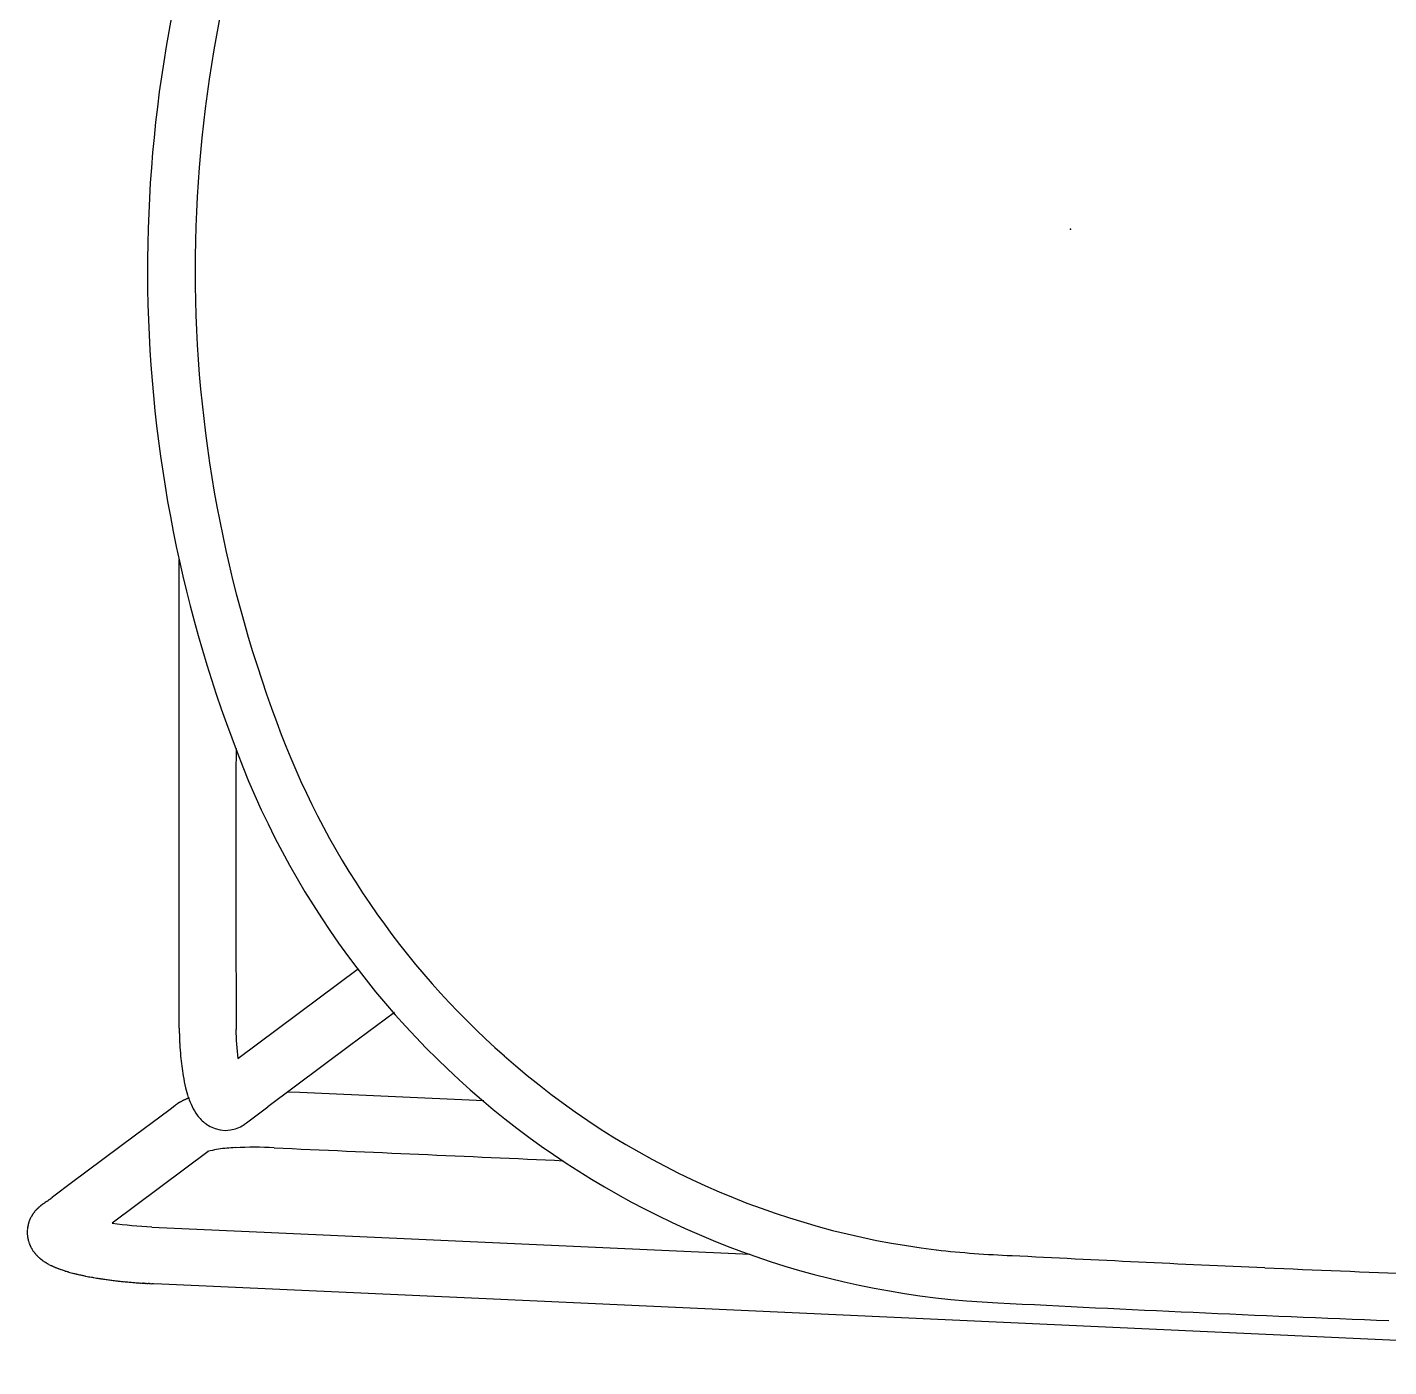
# Model space of a CAD drawing. Header units: inches. Extents: x -2 to 764, y -6 to 562.
# Drawn here: x 642.47 to 653.82, y 118.52 to 129.69 of the extents above; entities that cross this region are included whole.
import ezdxf

# ---------------------------------------------------------------- set-up
doc = ezdxf.new("R2010")
doc.units = ezdxf.units.IN
doc.header["$MEASUREMENT"] = 0
doc.layers.get('0').update_dxf_attribs({"true_color": 0xffffff})
doc.layers.add('SEAT', color=5, linetype='Continuous')

# ---------------------------------------------------------------- blocks, each defined once
blk = doc.blocks.new('3AAS38L01_0P')
at = {"layer": 'SEAT'}
for p, q in [((-7.433, -4.802), (-7.433, -2.754)), ((-7.433, -6.662), (-7.433, -4.802)), ((-6.945, -6.915), (-5.938, -6.163)), ((-5.638, -6.529), (-6.013, -6.808)), ((-7.433, -6.669), (-7.433, -6.669)), ((-7.433, -6.684), (-7.433, -6.684)), ((-7.433, -6.706), (-7.433, -6.706)), ((-7.432, -6.714), (-7.432, -6.713)), ((-7.432, -6.713), (-7.432, -6.713)), ((-7.432, -6.721), (-7.432, -6.721)), ((-7.432, -6.728), (-7.432, -6.728)), ((-7.431, -6.75), (-7.431, -6.75)), ((-7.431, -6.765), (-7.431, -6.765)), ((-7.431, -6.765), (-7.431, -6.765)), ((-7.43, -6.773), (-7.43, -6.773)), ((-7.43, -6.78), (-7.43, -6.78)), ((-7.43, -6.78), (-7.43, -6.78)), ((-7.43, -6.787), (-7.43, -6.787)), ((-7.429, -6.794), (-7.429, -6.794)), ((-6.013, -6.808), (-6.693, -7.316)), ((-7.408, -7.268), (-7.408, -7.268)), ((-7.404, -7.266), (-7.404, -7.266)), ((-7.403, -7.266), (-7.403, -7.266)), ((-7.4, -7.264), (-7.4, -7.264)), ((-7.399, -7.263), (-7.399, -7.263)), ((-7.395, -7.262), (-7.395, -7.262)), ((-7.394, -7.261), (-7.394, -7.261)), ((-7.391, -7.26), (-7.391, -7.26)), ((-7.39, -7.259), (-7.39, -7.259)), ((-7.387, -7.258), (-7.387, -7.258)), ((-7.377, -7.254), (-7.377, -7.254)), ((-7.373, -7.252), (-7.373, -7.252)), ((-7.373, -7.252), (-7.373, -7.252)), ((-7.369, -7.251), (-7.369, -7.251)), ((-7.368, -7.25), (-7.368, -7.25)), ((-7.365, -7.249), (-7.365, -7.249)), ((-7.364, -7.249), (-7.364, -7.249)), ((-7.36, -7.247), (-7.36, -7.247)), ((-7.359, -7.247), (-7.359, -7.247)), ((-6.525, -7.191), (-6.428, -7.195)), ((-6.428, -7.195), (-4.893, -7.263)), ((-7.594, -7.399), (-7.509, -7.336)), ((-7.509, -7.336), (-7.471, -7.307)), ((-7.471, -7.307), (-7.471, -7.307)), ((-7.466, -7.303), (-7.466, -7.303)), ((-7.448, -7.291), (-7.448, -7.291)), ((-7.445, -7.289), (-7.445, -7.289)), ((-7.444, -7.288), (-7.444, -7.288)), ((-7.442, -7.287), (-7.442, -7.287)), ((-7.441, -7.287), (-7.441, -7.287)), ((-7.44, -7.286), (-7.44, -7.286)), ((-7.439, -7.285), (-7.439, -7.285)), ((-7.438, -7.285), (-7.438, -7.285)), ((-7.437, -7.284), (-7.437, -7.284)), ((-7.436, -7.283), (-7.436, -7.283)), ((-7.435, -7.283), (-7.435, -7.283)), ((-7.433, -7.282), (-7.433, -7.282)), ((-7.429, -7.279), (-7.429, -7.279)), ((-7.428, -7.279), (-7.428, -7.279)), ((-7.422, -7.275), (-7.422, -7.275)), ((-7.42, -7.274), (-7.42, -7.274)), ((-7.409, -7.268), (-7.409, -7.268)), ((-7.797, -7.551), (-7.594, -7.399)), ((-8.331, -7.949), (-7.797, -7.551)), ((-7.192, -7.689), (-7.993, -8.287)), ((-8.492, -8.07), (-8.478, -8.059)), ((-8.478, -8.059), (-8.331, -7.949)), ((-8.626, -8.176), (-8.626, -8.176)), ((-8.626, -8.176), (-8.626, -8.176)), ((-8.624, -8.174), (-8.624, -8.174)), ((-8.622, -8.171), (-8.622, -8.171)), ((-8.62, -8.169), (-8.62, -8.169)), ((-8.619, -8.169), (-8.619, -8.169)), ((-8.618, -8.168), (-8.618, -8.167)), ((-8.618, -8.167), (-8.618, -8.167)), ((-8.617, -8.166), (-8.617, -8.166)), ((-8.613, -8.163), (-8.613, -8.163)), ((-8.613, -8.163), (-8.613, -8.163)), ((-8.609, -8.159), (-8.609, -8.159)), ((-8.606, -8.156), (-8.606, -8.156)), ((-8.603, -8.154), (-8.603, -8.154)), ((-8.594, -8.146), (-8.594, -8.146)), ((-8.592, -8.145), (-8.592, -8.145)), ((-8.591, -8.144), (-8.591, -8.144)), ((-8.591, -8.144), (-8.591, -8.144)), ((-8.573, -8.13), (-8.573, -8.13)), ((-8.566, -8.124), (-8.566, -8.124)), ((-8.536, -8.102), (-8.536, -8.102)), ((-8.52, -8.091), (-8.52, -8.091)), ((-8.69, -8.287), (-8.69, -8.287)), ((-8.689, -8.282), (-8.689, -8.282)), ((-8.688, -8.279), (-8.688, -8.279)), ((-8.688, -8.28), (-8.688, -8.28)), ((-8.685, -8.27), (-8.685, -8.27)), ((-8.685, -8.271), (-8.685, -8.271)), ((-8.682, -8.263), (-8.682, -8.263)), ((-8.682, -8.264), (-8.682, -8.264)), ((-8.68, -8.259), (-8.68, -8.259)), ((-8.679, -8.257), (-8.679, -8.257)), ((-8.677, -8.251), (-8.677, -8.251)), ((-8.677, -8.253), (-8.677, -8.253)), ((-8.673, -8.244), (-8.673, -8.244)), ((-8.672, -8.241), (-8.672, -8.241)), ((-8.672, -8.242), (-8.672, -8.242)), ((-8.671, -8.239), (-8.671, -8.239)), ((-8.671, -8.24), (-8.671, -8.24)), ((-8.67, -8.237), (-8.67, -8.237)), ((-8.669, -8.236), (-8.669, -8.236)), ((-8.668, -8.233), (-8.668, -8.233)), ((-8.667, -8.231), (-8.667, -8.231)), ((-8.666, -8.231), (-8.666, -8.231)), ((-8.662, -8.223), (-8.662, -8.223)), ((-8.662, -8.224), (-8.662, -8.224)), ((-8.659, -8.218), (-8.659, -8.218)), ((-8.657, -8.215), (-8.657, -8.215)), ((-8.655, -8.212), (-8.655, -8.212)), ((-8.654, -8.211), (-8.654, -8.211)), ((-8.652, -8.208), (-8.652, -8.208)), ((-8.647, -8.201), (-8.647, -8.201)), ((-8.646, -8.2), (-8.646, -8.2)), ((-8.645, -8.198), (-8.645, -8.198)), ((-8.645, -8.199), (-8.645, -8.199)), ((-8.642, -8.194), (-8.642, -8.194)), ((-8.642, -8.194), (-8.642, -8.194)), ((-8.64, -8.192), (-8.64, -8.192)), ((-8.64, -8.192), (-8.64, -8.192)), ((-8.634, -8.185), (-8.634, -8.185)), ((-8.628, -8.178), (-8.628, -8.178)), ((-8.627, -8.177), (-8.627, -8.177)), ((-8.627, -8.177), (-8.627, -8.177)), ((-8.701, -8.348), (-8.701, -8.348)), ((-8.701, -8.349), (-8.701, -8.349)), ((-8.701, -8.351), (-8.701, -8.351)), ((-8.701, -8.352), (-8.701, -8.352)), ((-8.701, -8.355), (-8.701, -8.355)), ((-8.701, -8.355), (-8.701, -8.355)), ((-8.701, -8.358), (-8.701, -8.358)), ((-8.701, -8.358), (-8.701, -8.358)), ((-8.701, -8.361), (-8.701, -8.361)), ((-8.701, -8.362), (-8.701, -8.362)), ((-8.701, -8.371), (-8.701, -8.371)), ((-8.701, -8.371), (-8.701, -8.371)), ((-8.701, -8.377), (-8.701, -8.377)), ((-8.701, -8.378), (-8.701, -8.378)), ((-8.7, -8.335), (-8.7, -8.335)), ((-8.7, -8.336), (-8.7, -8.336)), ((-8.7, -8.338), (-8.7, -8.338)), ((-8.7, -8.339), (-8.7, -8.339)), ((-8.7, -8.342), (-8.7, -8.342)), ((-8.7, -8.342), (-8.7, -8.342)), ((-8.7, -8.345), (-8.7, -8.345)), ((-8.7, -8.382), (-8.7, -8.382)), ((-8.7, -8.382), (-8.7, -8.382)), ((-8.699, -8.329), (-8.699, -8.329)), ((-8.699, -8.329), (-8.699, -8.329)), ((-8.699, -8.332), (-8.699, -8.332)), ((-8.699, -8.332), (-8.699, -8.332)), ((-8.699, -8.392), (-8.699, -8.392)), ((-8.699, -8.393), (-8.699, -8.393)), ((-8.699, -8.397), (-8.699, -8.397)), ((-8.699, -8.399), (-8.699, -8.399)), ((-8.698, -8.321), (-8.698, -8.321)), ((-8.698, -8.322), (-8.698, -8.322)), ((-8.698, -8.4), (-8.698, -8.4)), ((-8.698, -8.403), (-8.698, -8.403)), ((-8.698, -8.403), (-8.698, -8.403)), ((-8.697, -8.318), (-8.697, -8.318)), ((-8.697, -8.319), (-8.697, -8.319)), ((-8.696, -8.312), (-8.696, -8.312)), ((-8.696, -8.313), (-8.696, -8.313)), ((-8.695, -8.305), (-8.695, -8.305)), ((-8.694, -8.3), (-8.694, -8.3)), ((-8.693, -8.297), (-8.693, -8.297)), ((-8.693, -8.298), (-8.693, -8.298)), ((-8.692, -8.294), (-8.692, -8.294)), ((-8.692, -8.295), (-8.692, -8.295)), ((-8.691, -8.291), (-8.691, -8.291)), ((-8.691, -8.291), (-8.691, -8.291)), ((-6.664, -8.364), (-2.671, -8.546)), ((-8.698, -8.406), (-8.698, -8.406)), ((-8.697, -8.406), (-8.697, -8.406)), ((-8.697, -8.409), (-8.697, -8.409)), ((-8.697, -8.41), (-8.697, -8.41)), ((-8.696, -8.412), (-8.696, -8.412)), ((-8.696, -8.413), (-8.696, -8.413)), ((-8.696, -8.415), (-8.696, -8.415)), ((-8.696, -8.416), (-8.696, -8.416)), ((-8.695, -8.418), (-8.695, -8.418)), ((-8.695, -8.419), (-8.695, -8.419)), ((-8.695, -8.421), (-8.695, -8.421)), ((-8.694, -8.422), (-8.694, -8.422)), ((-8.694, -8.425), (-8.694, -8.425)), ((-8.693, -8.428), (-8.693, -8.428)), ((-8.691, -8.434), (-8.691, -8.434)), ((-8.689, -8.443), (-8.689, -8.443)), ((-8.689, -8.443), (-8.689, -8.443)), ((-8.688, -8.446), (-8.688, -8.446)), ((-8.687, -8.449), (-8.687, -8.449)), ((-8.687, -8.449), (-8.687, -8.449)), ((-8.684, -8.458), (-8.684, -8.458)), ((-8.683, -8.458), (-8.683, -8.458)), ((-8.683, -8.461), (-8.683, -8.461)), ((-8.682, -8.461), (-8.682, -8.461)), ((-8.681, -8.464), (-8.681, -8.464)), ((-8.678, -8.472), (-8.678, -8.472)), ((-8.676, -8.475), (-8.676, -8.475)), ((-8.675, -8.478), (-8.675, -8.478)), ((-8.674, -8.481), (-8.674, -8.481)), ((-8.673, -8.483), (-8.673, -8.483)), ((-8.671, -8.486), (-8.671, -8.486)), ((-8.664, -8.499), (-8.664, -8.499)), ((-8.662, -8.502), (-8.662, -8.502)), ((-8.662, -8.502), (-8.662, -8.502)), ((-8.656, -8.512), (-8.656, -8.512)), ((-8.649, -8.522), (-8.649, -8.522)), ((-8.646, -8.527), (-8.646, -8.527)), ((-8.643, -8.531), (-8.643, -8.531)), ((-8.642, -8.531), (-8.642, -8.531)), ((-8.637, -8.537), (-8.637, -8.537)), ((-8.637, -8.538), (-8.637, -8.538)), ((-8.634, -8.542), (-8.634, -8.542)), ((-8.634, -8.542), (-8.634, -8.542)), ((-8.63, -8.546), (-8.63, -8.546)), ((-8.625, -8.552), (-8.625, -8.552)), ((-8.624, -8.552), (-8.624, -8.552)), ((-8.623, -8.554), (-8.623, -8.554)), ((-8.619, -8.558), (-8.619, -8.558)), ((-8.617, -8.56), (-8.617, -8.56)), ((-8.613, -8.564), (-8.613, -8.564)), ((-8.611, -8.566), (-8.611, -8.566)), ((-8.601, -8.575), (-8.601, -8.575)), ((-8.6, -8.576), (-8.6, -8.576)), ((-8.598, -8.578), (-8.598, -8.578)), ((-8.594, -8.582), (-8.594, -8.582)), ((-8.592, -8.583), (-8.592, -8.583)), ((-8.59, -8.585), (-8.59, -8.585)), ((-8.588, -8.586), (-8.588, -8.586)), ((-8.586, -8.588), (-8.586, -8.588)), ((-8.584, -8.589), (-8.584, -8.589)), ((-8.58, -8.592), (-8.58, -8.592)), ((-8.578, -8.594), (-8.578, -8.594)), ((-8.576, -8.595), (-8.576, -8.595)), ((-8.574, -8.597), (-8.574, -8.597)), ((-8.572, -8.598), (-8.572, -8.598)), ((-8.57, -8.6), (-8.57, -8.6)), ((-8.566, -8.603), (-8.566, -8.603)), ((-8.564, -8.604), (-8.564, -8.604)), ((-8.562, -8.605), (-8.562, -8.605)), ((-8.56, -8.607), (-8.56, -8.607)), ((-8.558, -8.608), (-8.558, -8.608)), ((-8.556, -8.609), (-8.556, -8.609)), ((-8.554, -8.611), (-8.554, -8.611)), ((-8.54, -8.62), (-8.54, -8.62)), ((-8.537, -8.621), (-8.537, -8.621)), ((-8.535, -8.622), (-8.535, -8.622)), ((-8.533, -8.623), (-8.533, -8.623)), ((-8.531, -8.624), (-8.531, -8.624)), ((-8.529, -8.625), (-8.529, -8.625)), ((-8.527, -8.627), (-8.527, -8.627)), ((-8.525, -8.628), (-8.525, -8.628)), ((-8.523, -8.629), (-8.523, -8.629)), ((-8.521, -8.63), (-8.521, -8.63)), ((-8.519, -8.631), (-8.519, -8.631)), ((-8.517, -8.632), (-8.517, -8.632)), ((-8.515, -8.633), (-8.515, -8.633)), ((-8.504, -8.639), (-8.504, -8.639)), ((-8.498, -8.642), (-8.498, -8.642)), ((-8.496, -8.643), (-8.496, -8.643)), ((-8.489, -8.646), (-8.489, -8.646)), ((-8.487, -8.647), (-8.487, -8.647)), ((-8.481, -8.65), (-8.481, -8.65)), ((-8.479, -8.651), (-8.479, -8.651)), ((-8.472, -8.653), (-8.472, -8.653)), ((-8.47, -8.654), (-8.47, -8.654)), ((-8.463, -8.657), (-8.463, -8.657)), ((-8.461, -8.658), (-8.461, -8.658)), ((-8.452, -8.662), (-8.452, -8.662)), ((-8.443, -8.665), (-8.443, -8.665)), ((-8.436, -8.668), (-8.436, -8.668)), ((-8.434, -8.668), (-8.434, -8.668)), ((-8.422, -8.673), (-8.422, -8.673)), ((-8.42, -8.674), (-8.42, -8.674)), ((-8.418, -8.674), (-8.418, -8.674)), ((-8.387, -8.685), (-8.387, -8.685)), ((-8.384, -8.686), (-8.384, -8.686)), ((-8.367, -8.691), (-8.367, -8.691)), ((-8.364, -8.692), (-8.364, -8.692)), ((-8.362, -8.692), (-8.362, -8.692)), ((-8.359, -8.693), (-8.359, -8.693)), ((-8.357, -8.694), (-8.357, -8.694)), ((-8.354, -8.695), (-8.354, -8.695)), ((-8.315, -8.705), (-8.315, -8.705)), ((-8.306, -8.707), (-8.306, -8.707)), ((-8.293, -8.711), (-8.293, -8.711)), ((-8.284, -8.713), (-8.284, -8.713)), ((-8.248, -8.721), (-8.248, -8.721)), ((-8.239, -8.723), (-8.239, -8.723)), ((-8.224, -8.726), (-8.224, -8.726)), ((-8.215, -8.728), (-8.215, -8.728)), ((-8.164, -8.738), (-8.166, -8.737)), ((-8.166, -8.737), (-8.166, -8.737)), ((-8.157, -8.739), (-8.16, -8.738)), ((-8.16, -8.738), (-8.16, -8.738)), ((-8.145, -8.741), (-8.147, -8.741)), ((-8.147, -8.741), (-8.147, -8.741)), ((-8.103, -8.748), (-8.103, -8.748)), ((-8.093, -8.75), (-8.093, -8.75)), ((-8.083, -8.751), (-8.083, -8.751)), ((-8.074, -8.753), (-8.076, -8.752)), ((-8.076, -8.752), (-8.076, -8.752)), ((-8.034, -8.758), (-8.034, -8.758)), ((-7.995, -8.763), (-7.995, -8.763)), ((-7.951, -8.769), (-7.951, -8.769)), ((-7.937, -8.77), (-7.937, -8.77)), ((-7.894, -8.775), (-7.894, -8.775)), ((-7.851, -8.779), (-7.851, -8.779)), ((-7.81, -8.782), (-7.81, -8.782)), ((-7.803, -8.783), (-7.803, -8.783)), ((-7.785, -8.784), (-7.785, -8.784)), ((-7.756, -8.786), (-7.756, -8.786)), ((-7.734, -8.788), (-7.737, -8.787)), ((-7.737, -8.787), (-7.737, -8.787)), ((-7.726, -8.788), (-7.729, -8.788)), ((-7.729, -8.788), (-7.729, -8.788)), ((-7.719, -8.789), (-7.722, -8.788)), ((-7.722, -8.788), (-7.722, -8.788)), ((-7.712, -8.789), (-7.715, -8.789)), ((-7.715, -8.789), (-7.715, -8.789)), ((-7.697, -8.79), (-7.697, -8.79)), ((-7.689, -8.79), (-7.692, -8.79)), ((-7.692, -8.79), (-7.692, -8.79)), ((-7.685, -8.79), (-7.689, -8.79)), ((-7.682, -8.791), (-7.685, -8.79)), ((-7.653, -8.792), (-7.662, -8.792)), ((-7.662, -8.792), (-7.662, -8.792)), ((-7.647, -8.792), (-7.653, -8.792)), ((-7.579, -8.795), (-7.647, -8.792)), ((-4.934, -8.916), (-7.579, -8.795)), ((7.538, -9.484), (-4.934, -8.916))]:
    blk.add_line(p, q, dxfattribs=at)
for centre, radius, start, end in [((3.503, -0.337), 10.804, 158.3459, 200.4463), ((3.509, -0.336), 11.207, 159.975, 201.7049), ((-0.198, -1.766), 6.837, 200.0603, 228.5736), ((3226.013, -5.299), 3232.973, 179.982798, 180.024345), ((-0.295, -1.84), 7.117, 201.7793, 267.4902), ((-5.288, -6.651), 2.145, 180.285, 180.4851), ((-4.343, -6.644), 3.09, 180.4719, 180.746), ((-4.58, -6.647), 2.854, 180.7498, 181.1935), ((-4.735, -6.649), 2.226, 180.6131, 186.8564), ((-4.556, -6.646), 2.877, 181.194, 181.3416), ((-4.511, -6.645), 2.922, 181.3456, 181.4893), ((-4.681, -6.649), 2.752, 181.4907, 181.6415), ((-4.617, -6.648), 2.816, 181.6379, 182.0902), ((-4.638, -6.649), 2.795, 182.0901, 182.3888), ((-4.68, -6.65), 2.753, 182.395, 182.5486), ((-4.574, -6.645), 2.86, 182.5491, 182.6908), ((-4.616, -6.647), 2.817, 182.6964, 182.8437), ((-4.868, -6.66), 2.565, 182.8437, 183.0049), ((-4.904, -6.664), 2.528, 182.9593, 185.2267), ((-5.388, -6.713), 2.042, 185.0773, 189.7563), ((-0.332, -1.93), 6.626, 228.4994, 263.1784), ((-6.015, -6.822), 1.406, 189.7386, 193.8167), ((-7.222, -7.638), 0.415, 116.5673, 116.724), ((-7.209, -7.665), 0.444, 116.0863, 116.5682), ((-7.216, -7.651), 0.429, 115.9413, 116.0887), ((-7.206, -7.671), 0.451, 115.4681, 115.9438), ((-7.214, -7.655), 0.433, 115.3286, 115.4707), ((-7.201, -7.682), 0.463, 114.8643, 115.3294), ((-7.207, -7.669), 0.449, 114.7328, 114.8666), ((-7.197, -7.69), 0.472, 114.277, 114.7349), ((-7.204, -7.673), 0.454, 114.1503, 114.2795), ((-7.192, -7.701), 0.484, 113.7038, 114.1511), ((-7.186, -7.715), 0.499, 112.4898, 113.6996), ((-6.423, -6.924), 0.986, 193.7224, 198.5693), ((-7.179, -7.733), 0.519, 112.0744, 112.4956), ((-7.174, -7.745), 0.532, 111.5571, 111.9694), ((-7.185, -7.717), 0.501, 111.9688, 112.0765), ((-7.178, -7.734), 0.52, 111.4566, 111.5589), ((-7.169, -7.756), 0.543, 111.0526, 111.4577), ((-7.175, -7.741), 0.527, 110.9552, 111.0545), ((-7.164, -7.769), 0.557, 110.5594, 110.9557), ((-7.168, -7.759), 0.547, 110.4667, 110.561), ((-7.16, -7.781), 0.57, 109.9498, 110.4672), ((-6.73, -7.029), 0.661, 198.4054, 205.6303), ((-5.866, -9.467), 2.69, 126.4804, 126.6098), ((-7.224, -7.627), 0.404, 123.6411, 126.7043), ((-7.261, -7.574), 0.339, 122.8076, 123.5064), ((-7.258, -7.579), 0.345, 122.5822, 122.8091), ((-7.255, -7.583), 0.35, 122.3625, 122.5825), ((-7.254, -7.584), 0.352, 122.144, 122.3621), ((-7.252, -7.588), 0.356, 121.9301, 122.1444), ((-7.25, -7.591), 0.36, 121.7204, 121.9298), ((-7.248, -7.594), 0.363, 121.5119, 121.7202), ((-7.247, -7.596), 0.365, 121.3091, 121.5119), ((-7.245, -7.6), 0.37, 121.1062, 121.3095), ((-7.243, -7.603), 0.373, 120.9103, 121.106), ((-7.241, -7.605), 0.376, 120.7124, 120.9102), ((-7.237, -7.612), 0.384, 119.9572, 120.7104), ((-7.233, -7.62), 0.393, 119.7731, 119.9584), ((-7.228, -7.628), 0.402, 118.7124, 119.7686), ((-7.224, -7.635), 0.411, 118.5438, 118.7154), ((-7.218, -7.647), 0.424, 116.7132, 118.5352), ((-6.925, -7.124), 0.444, 205.4505, 216.2038), ((-159.549, 197.166), 255.3, 306.72845, 306.77897), ((-7.014, -7.19), 0.333, 216.1099, 233.3475), ((-7.047, -7.237), 0.276, 233.0921, 305.8947), ((-7.124, -7.116), 0.418, 304.7693, 306.8245), ((-7.095, -7.973), 0.3, 105.3634, 109.7934), ((-7.023, -8.28), 0.615, 97.7328, 104.2298), ((-6.885, -9.277), 1.622, 92.9084, 97.8332), ((-6.818, -10.785), 3.131, 86.7733, 92.7271), ((7051.061, 159031.598), 159195.78, 267.45904579, 267.45991575), ((-8.397, -8.389), 0.312, 137.1018, 137.3109), ((-8.386, -8.399), 0.328, 136.5432, 137.0626), ((-8.364, -8.421), 0.359, 135.9844, 136.5407), ((-8.393, -8.392), 0.318, 135.4868, 135.9879), ((-8.407, -8.378), 0.298, 135.2737, 135.4837), ((-8.412, -8.374), 0.291, 134.9756, 135.2738), ((-8.417, -8.368), 0.284, 134.6574, 134.9659), ((-8.424, -8.361), 0.274, 133.6219, 134.6609), ((-8.431, -8.354), 0.264, 132.2184, 133.609), ((-8.427, -8.358), 0.269, 131.3906, 132.2183), ((-8.425, -8.361), 0.273, 130.6923, 131.3914), ((-8.407, -8.382), 0.301, 128.3746, 130.6612), ((-8.345, -8.46), 0.401, 128.0555, 128.4162), ((-8.243, -8.59), 0.566, 127.9435, 128.0593), ((-7.476, -9.574), 1.813, 127.2116, 127.9046), ((-7.229, -9.899), 2.222, 126.9747, 127.2224), ((-5.516, -12.186), 5.079, 126.4892, 126.9023), ((-14.114, -0.583), 9.363, 306.5704, 306.6925), ((-20.735, 8.297), 20.44, 306.7005, 306.7983), ((-8.434, -8.363), 0.267, 163.4408, 164.3876), ((-8.432, -8.363), 0.269, 162.4229, 163.4407), ((-8.43, -8.364), 0.272, 161.9994, 162.4235), ((-8.43, -8.364), 0.272, 160.0081, 161.7562), ((-8.431, -8.364), 0.27, 161.7558, 161.9976), ((-8.43, -8.364), 0.272, 158.4512, 159.7756), ((-8.43, -8.364), 0.271, 159.7748, 160.0085), ((-8.43, -8.364), 0.271, 157.1206, 158.021), ((-8.431, -8.364), 0.271, 158.0194, 158.4521), ((-8.43, -8.364), 0.271, 156.6887, 157.1212), ((-8.429, -8.364), 0.272, 155.7913, 156.6885), ((-8.429, -8.365), 0.273, 153.8076, 155.3585), ((-8.43, -8.364), 0.272, 155.3585, 155.7915), ((-8.428, -8.365), 0.273, 153.3773, 153.809), ((-8.428, -8.365), 0.274, 152.7237, 153.1539), ((-8.427, -8.365), 0.275, 153.153, 153.3771), ((-8.427, -8.365), 0.275, 152.0746, 152.5029), ((-8.426, -8.366), 0.275, 152.502, 152.7235), ((-8.425, -8.366), 0.276, 151.8559, 152.0743), ((-8.426, -8.366), 0.276, 151.2146, 151.8568), ((-8.424, -8.367), 0.278, 150.7943, 151.2152), ((-8.425, -8.367), 0.277, 150.5806, 150.7933), ((-8.423, -8.368), 0.279, 148.9109, 150.5799), ((-8.421, -8.369), 0.281, 147.6769, 148.7059), ((-8.422, -8.368), 0.28, 148.706, 148.912), ((-8.42, -8.369), 0.282, 146.8616, 147.6774), ((-8.42, -8.37), 0.283, 146.1484, 146.8624), ((-8.427, -8.365), 0.274, 145.9431, 146.1512), ((-8.419, -8.37), 0.284, 145.2337, 145.9449), ((-8.419, -8.37), 0.284, 143.411, 145.2322), ((-8.416, -8.372), 0.288, 143.2114, 143.4125), ((-8.416, -8.372), 0.287, 142.8181, 143.211), ((-8.414, -8.374), 0.29, 141.7497, 142.6192), ((-8.414, -8.374), 0.289, 142.619, 142.8178), ((-8.412, -8.376), 0.293, 141.1882, 141.6612), ((-8.413, -8.375), 0.291, 141.6605, 141.7525), ((-8.413, -8.375), 0.292, 139.3633, 141.1), ((-8.411, -8.377), 0.294, 141.0979, 141.189), ((-8.413, -8.375), 0.291, 137.5612, 139.3576), ((-8.403, -8.384), 0.305, 137.3495, 137.5699), ((-7.478, -4.651), 3.672, 261.9389, 267.136), ((-8.436, -8.363), 0.265, 176.1696, 176.8708), ((-8.436, -8.363), 0.265, 176.8706, 176.9934), ((-8.434, -8.363), 0.267, 176.995, 177.5674), ((-8.436, -8.363), 0.265, 177.5676, 177.6924), ((-8.434, -8.363), 0.267, 177.6938, 178.2597), ((-8.433, -8.363), 0.268, 178.3878, 178.9481), ((-8.435, -8.363), 0.266, 178.2599, 178.3865), ((-8.433, -8.363), 0.268, 179.0776, 179.6334), ((-8.434, -8.363), 0.267, 178.9483, 179.0765), ((-8.434, -8.363), 0.267, 179.6335, 179.7632), ((-8.433, -8.363), 0.268, 179.7639, 181.6785), ((-8.433, -8.363), 0.268, 181.8121, 183.0415), ((-8.435, -8.363), 0.266, 181.6786, 181.8134), ((-8.433, -8.363), 0.268, 183.0419, 183.177), ((-8.433, -8.363), 0.268, 183.1768, 184.0681), ((-8.438, -8.362), 0.263, 173.4341, 174.0332), ((-8.421, -8.364), 0.28, 174.0357, 174.1448), ((-8.438, -8.362), 0.263, 174.1474, 174.7465), ((-8.437, -8.362), 0.264, 174.7463, 174.8631), ((-8.438, -8.362), 0.263, 174.8629, 175.4606), ((-8.438, -8.362), 0.263, 175.5775, 176.17), ((-8.437, -8.363), 0.264, 175.4595, 175.5778), ((-8.434, -8.363), 0.267, 184.2045, 186.2816), ((-8.438, -8.363), 0.263, 184.0674, 184.2061), ((-8.435, -8.363), 0.267, 171.2289, 172.6125), ((-8.436, -8.363), 0.265, 172.7274, 173.3192), ((-8.437, -8.363), 0.264, 172.6132, 172.7269), ((-8.433, -8.363), 0.268, 173.3211, 173.4335), ((-8.44, -8.363), 0.261, 186.2797, 186.4936), ((-8.435, -8.363), 0.266, 186.4915, 187.3265), ((-8.435, -8.363), 0.266, 187.3267, 187.8849), ((-8.431, -8.362), 0.27, 187.8858, 188.0231), ((-8.431, -8.363), 0.27, 170.5546, 171.0013), ((-8.433, -8.363), 0.268, 171.001, 171.2301), ((-8.435, -8.363), 0.266, 188.024, 188.5814), ((-8.435, -8.363), 0.266, 188.7205, 189.277), ((-8.435, -8.363), 0.266, 188.5812, 188.7206), ((-8.431, -8.363), 0.27, 169.2157, 170.3283), ((-8.434, -8.363), 0.267, 170.3271, 170.5546), ((-8.432, -8.363), 0.269, 167.5264, 168.9899), ((-8.431, -8.363), 0.27, 168.9901, 169.2159), ((-8.434, -8.363), 0.267, 166.4867, 167.5247), ((-8.436, -8.362), 0.265, 165.8849, 166.4868), ((-8.435, -8.362), 0.266, 165.1826, 165.7865), ((-8.435, -8.363), 0.266, 165.7862, 165.8854), ((-8.436, -8.362), 0.265, 164.4795, 165.0859), ((-8.432, -8.363), 0.269, 165.0861, 165.1817), ((-8.38, -8.378), 0.323, 164.3957, 164.4729), ((81.553, 1934.075), 1944.442, 267.370234, 267.399677), ((-8.434, -8.363), 0.267, 189.2767, 189.4165), ((-8.434, -8.363), 0.267, 189.4169, 189.9701), ((-8.428, -8.362), 0.273, 189.9718, 190.1092), ((-8.434, -8.363), 0.267, 190.1104, 190.6619), ((-8.433, -8.363), 0.268, 190.6614, 190.8013), ((-8.434, -8.363), 0.267, 190.8011, 191.3496), ((-8.432, -8.362), 0.269, 191.349, 191.4896), ((-8.433, -8.362), 0.269, 191.4901, 192.0325), ((-8.432, -8.362), 0.269, 192.0328, 192.1727), ((-8.433, -8.362), 0.269, 192.1726, 192.7119), ((-8.431, -8.362), 0.27, 192.7109, 192.851), ((-8.432, -8.362), 0.269, 192.851, 193.3844), ((-8.43, -8.362), 0.271, 193.384, 194.0492), ((-8.429, -8.361), 0.272, 194.0502, 195.5062), ((-8.428, -8.361), 0.273, 195.5065, 197.3369), ((-8.429, -8.362), 0.272, 197.4773, 198.1407), ((-8.427, -8.361), 0.274, 197.3377, 197.4769), ((-8.429, -8.362), 0.272, 198.1412, 198.6672), ((-8.429, -8.362), 0.272, 198.8078, 200.6651), ((-8.43, -8.362), 0.271, 198.6677, 198.8073), ((-8.429, -8.361), 0.272, 200.6639, 200.8006), ((-8.428, -8.361), 0.273, 200.8007, 201.3223), ((-8.426, -8.36), 0.276, 201.3222, 201.4569), ((-8.427, -8.361), 0.275, 201.4576, 202.107), ((-8.425, -8.36), 0.277, 202.1078, 203.8923), ((-8.423, -8.359), 0.278, 203.8916, 204.6573), ((-8.423, -8.359), 0.279, 204.6574, 205.1524), ((-8.422, -8.358), 0.28, 205.1532, 205.9105), ((-8.421, -8.358), 0.28, 205.9108, 206.4004), ((-8.422, -8.358), 0.28, 206.3995, 207.153), ((-8.419, -8.357), 0.283, 207.1549, 210.0871), ((-8.417, -8.356), 0.285, 210.0838, 210.8122), ((-8.415, -8.354), 0.288, 210.8379, 213.1715), ((-8.411, -8.352), 0.293, 213.1704, 215.4608), ((-0.118, 0.49), 9.055, 263.6576, 267.6642), ((-8.408, -8.35), 0.297, 215.4585, 216.5755), ((-8.405, -8.348), 0.299, 216.5752, 217.567), ((-8.404, -8.347), 0.301, 217.566, 217.6689), ((-8.402, -8.346), 0.303, 217.6705, 219.1776), ((-8.4, -8.344), 0.306, 219.1759, 219.2689), ((-8.4, -8.344), 0.307, 219.268, 220.2275), ((-8.398, -8.342), 0.309, 220.3087, 221.3419), ((-8.397, -8.342), 0.31, 220.2259, 220.3106), ((-8.395, -8.34), 0.313, 221.3414, 222.7943), ((-8.392, -8.336), 0.317, 222.7914, 222.8686), ((-8.391, -8.336), 0.318, 222.8686, 223.2844), ((-8.387, -8.332), 0.324, 223.285, 224.2358), ((-8.383, -8.328), 0.329, 224.2359, 224.7784), ((-8.385, -8.33), 0.327, 224.7781, 225.7167), ((-8.381, -8.326), 0.332, 225.7148, 226.1132), ((-8.376, -8.32), 0.34, 226.1258, 228.3996), ((-8.371, -8.316), 0.346, 228.3918, 228.7716), ((-8.369, -8.313), 0.35, 228.7714, 229.2472), ((-8.366, -8.309), 0.355, 229.2488, 230.0822), ((-8.362, -8.305), 0.36, 230.0814, 230.4402), ((-8.36, -8.302), 0.365, 230.4407, 230.888), ((-8.36, -8.302), 0.364, 230.8866, 231.2392), ((-8.354, -8.295), 0.373, 231.2398, 231.672), ((-8.357, -8.298), 0.369, 231.6719, 232.0184), ((-8.351, -8.29), 0.379, 232.0174, 232.7761), ((-8.348, -8.287), 0.383, 232.7757, 233.1883), ((-8.345, -8.283), 0.388, 233.1879, 233.5187), ((-8.344, -8.281), 0.391, 233.5195, 233.9194), ((-8.341, -8.278), 0.395, 233.9194, 234.244), ((-8.339, -8.275), 0.399, 234.244, 234.6324), ((-8.335, -8.269), 0.406, 234.6331, 235.3254), ((-8.331, -8.263), 0.413, 235.3243, 235.6322), ((-8.328, -8.259), 0.418, 235.6324, 235.996), ((-8.325, -8.255), 0.423, 235.9959, 236.2954), ((-8.323, -8.251), 0.428, 236.2959, 236.6486), ((-8.321, -8.249), 0.43, 236.6482, 236.9422), ((-8.317, -8.243), 0.437, 236.9419, 237.2846), ((-8.307, -8.227), 0.456, 237.2976, 239.3844), ((-8.295, -8.206), 0.48, 239.3709, 239.6701), ((-8.293, -8.203), 0.484, 239.6691, 239.9359), ((-8.286, -8.191), 0.498, 239.9368, 240.2221), ((-8.289, -8.195), 0.493, 240.2226, 240.4862), ((-8.282, -8.184), 0.506, 240.4856, 240.7631), ((-8.281, -8.182), 0.509, 240.7619, 241.0193), ((-8.273, -8.167), 0.525, 241.0203, 241.2842), ((-8.276, -8.174), 0.518, 241.2849, 241.54), ((-8.269, -8.161), 0.532, 241.5393, 241.7969), ((-8.268, -8.159), 0.535, 241.7957, 242.0451), ((15.809, 308.688), 317.663, 267.05934, 267.44001), ((-8.259, -8.141), 0.555, 242.0463, 242.2905), ((-8.264, -8.151), 0.543, 242.2914, 242.5397), ((-8.251, -8.125), 0.573, 242.5444, 243.7183), ((-8.238, -8.1), 0.601, 243.7142, 244.3963), ((-8.23, -8.083), 0.619, 244.3942, 244.6031), ((-8.223, -8.069), 0.635, 244.6045, 245.2535), ((-8.215, -8.051), 0.655, 245.2513, 245.4469), ((-8.208, -8.034), 0.673, 245.4486, 246.0635), ((-8.199, -8.015), 0.694, 246.0613, 246.2454), ((-8.192, -7.999), 0.711, 246.247, 246.8323), ((-8.184, -7.981), 0.731, 246.8304, 247.0049), ((-8.177, -7.963), 0.751, 247.0067, 247.5654), ((-8.169, -7.945), 0.77, 247.5638, 247.7299), ((-8.16, -7.922), 0.795, 247.7325, 248.4258), ((-8.144, -7.881), 0.839, 248.4259, 249.0871), ((-8.128, -7.841), 0.882, 249.0854, 249.5734), ((-8.119, -7.816), 0.909, 249.5718, 249.7129), ((-8.106, -7.782), 0.945, 249.7167, 250.4777), ((-8.089, -7.733), 0.997, 250.4742, 250.6021), ((-8.092, -7.743), 0.987, 250.6027, 250.7623), ((-8.06, -7.65), 1.085, 250.7853, 252.5068), ((-8.028, -7.548), 1.192, 252.4835, 252.6242), ((-8.01, -7.491), 1.252, 252.6301, 253.4474), ((-7.993, -7.434), 1.311, 253.4415, 253.5727), ((-7.985, -7.408), 1.339, 253.5727, 253.6697), ((-7.984, -7.403), 1.344, 253.6699, 253.7988), ((-7.978, -7.384), 1.363, 253.7986, 253.8942), ((-7.974, -7.369), 1.378, 253.8943, 254.0207), ((-7.939, -7.243), 1.51, 254.0429, 255.5753), ((-7.898, -7.087), 1.671, 255.555, 255.8567), ((-7.88, -7.016), 1.744, 255.8579, 256.306), ((-7.863, -6.944), 1.818, 256.3051, 256.589), ((-7.828, -6.797), 1.969, 256.6002, 257.6868), ((-7.792, -6.635), 2.135, 257.6758, 257.9287), ((-7.775, -6.555), 2.217, 257.9295, 258.3036), ((-7.758, -6.475), 2.299, 258.303, 258.5431), ((-7.721, -6.29), 2.488, 258.555, 259.6981), ((-7.688, -6.107), 2.673, 259.7411, 259.8223), ((-7.676, -6.043), 2.738, 259.8769, 260.0901), ((-7.645, -5.861), 2.923, 260.1493, 260.9897), ((8.051, 135.169), 143.971, 267.43995, 268.44787), ((-7.618, -5.694), 3.092, 260.9834, 261.1547), ((-7.608, -5.629), 3.158, 261.1548, 261.3473), ((-7.6, -5.575), 3.212, 261.3471, 261.466), ((-7.577, -5.421), 3.368, 261.5175, 262.2075), ((-7.549, -5.216), 3.575, 262.2064, 262.8244), ((-7.523, -5.009), 3.784, 262.8253, 263.5041), ((-7.506, -4.865), 3.929, 263.5011, 263.7077), ((-7.493, -4.743), 4.052, 263.7097, 264.316), ((-7.477, -4.587), 4.208, 264.3155, 264.9062), ((-7.467, -4.474), 4.321, 264.9058, 265.4476), ((-7.463, -4.427), 4.369, 265.4468, 265.5429), ((-7.458, -4.362), 4.434, 265.5432, 265.771), ((-7.445, -4.181), 4.616, 265.772, 266.1377), ((-7.44, -4.115), 4.681, 266.1358, 266.371), ((-7.459, -4.415), 4.381, 266.4104, 266.4687), ((-7.468, -4.559), 4.237, 266.5076, 266.5681), ((-7.475, -4.676), 4.12, 266.6081, 266.6705), ((-7.487, -4.88), 3.915, 266.711, 266.9279), ((-7.477, -4.701), 4.095, 266.9292, 266.9921), ((-7.35, -2.187), 6.612, 267.1257, 267.2953), ((12.132, 234.218), 243.502, 267.00134, 267.76958)]:
    blk.add_arc(centre, radius, start, end, dxfattribs=at)
blk.add_point((0, 0), dxfattribs=at)

msp = doc.modelspace()

# ---------------------------------------------------------------- block references
msp.add_blockref('3AAS38L01_0P', (651.169, 128.007))

doc.saveas('drawing.dxf')
